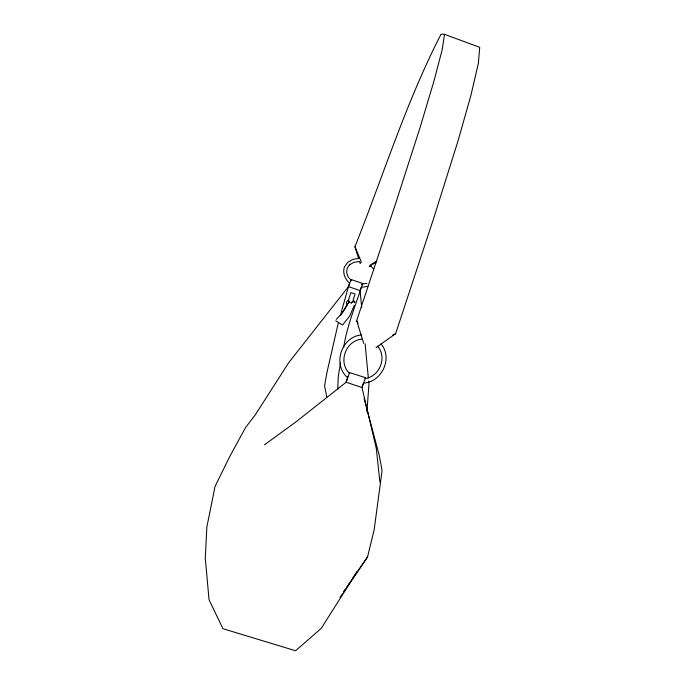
<?xml version="1.0" encoding="UTF-8"?>
<svg xmlns="http://www.w3.org/2000/svg" width="685" height="685" viewBox="0 0 685 685"><rect width="100%" height="100%" fill="white"/><g stroke="black" fill="none" stroke-linecap="round" stroke-linejoin="round"><path stroke-width="1.03" d="M337.748 389.123L338.296 376.193L340.548 362.767M366.912 411.788L368.95 384.311L368.65 381.117M358.623 258.57L354.95 246.677C383.223 175.805 406.042 102.253 441.012 34.25L444.539 34.327L442.099 50.099L433.819 81.584L420.248 126.956L395.039 205.312L356.679 320.597L363.692 343.442M340.428 315.16L348.468 286.613L351.071 279.514L362.69 283.487C355.917 304.542 347.175 325.075 343.724 347.141M343.596 592.174L367.562 556.931L374.19 529.565L382.059 470.672L379.293 455.534L364.086 398.559M349.316 372.52L365.567 377.7L361.988 387.513L376.288 448.435L379.901 482.06M349.675 372.417L346.13 382.256L295.62 422.14L264.461 444.805M338.407 322.447L326.959 372.434L324.553 385.775L326.771 396.923M363.076 383.788L361.988 387.513L346.13 382.256L347.792 376.664M353.083 300.27L355.104 294.002L350.9 292.572L348.605 299.756L349.085 302.162L351.508 302.984L352.818 301.186M361.689 307.616L360.07 290.568L361.038 287.58M351.174 580.495L357.108 571.675L321.274 628.333L295.569 650.75L222.95 628.702L209.045 599.752L205.286 558.258L206.844 527.022L215.03 486.496L229.509 457.015L245.478 427.663L255.402 414.656L288.625 362.81L348.468 286.613L349.444 283.624M376.065 347.595L395.587 333.741L433.528 218.798L458.137 140.562L470.98 95.112L478.353 63.422L479.714 47.316L444.539 34.327M348.322 303.301L348.845 301.871L342.654 312.077M354.239 305.51L349.692 316.085L342.517 325.007L335.77 320.803M362.014 284.823L362.69 283.487M349.085 302.162L349.496 301.383M351.508 302.984L351.927 302.213M346.773 305.861L341.139 314.843M343.468 591.968L345.249 589.323M347.021 586.677L349.992 582.259M340.025 597.44L342.466 593.861M356.114 573.747L367.562 556.931M336.292 319.347L340.668 314.715M371.073 265.506L369.361 266.688L370.508 264.958L376.767 261.096M372.786 264.333L376.211 261.978M348.485 299.876L346.345 302.205L346.97 305.724M392.693 335.008L395.587 333.741M364.908 378.531C379.593 376.973 387.556 357.048 377.469 346.113M364.223 383.035C382.273 381.605 393.01 357.673 380.946 343.87M361.68 334.922C341.567 336.481 332.216 364.018 347.338 377.426M361.903 339.169C345.831 340.385 337.696 362.296 349.53 373.411M359.488 258.296L352.972 259.35L347.672 262.423L344.392 267.03C342.389 272.955 345.043 279.317 349.667 283.213M359.411 261.456L353.82 262.355L349.273 264.984L349.975 264.23L347.278 268.023L346.627 272.484L348.126 276.937L351.508 280.713M361.689 284.198L366.972 283.384M361.611 287.289L367.811 286.347M348.468 286.613L360.07 290.568M353.845 300.758L355.138 302.136M353.306 301.486L354.419 302.667M370.2 265.163L373.719 269.188M356.679 320.597L358.067 323.44M354.95 246.677L361.252 261.781L360.156 263.528L359.548 261.542M365.114 343.836L368.342 377.923"/></g></svg>
